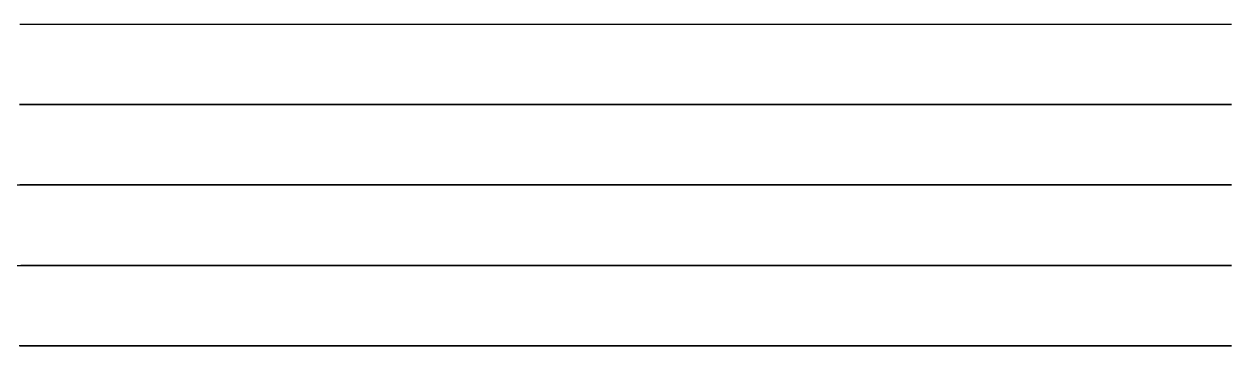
# Model space of a CAD drawing. Extents: x 0 to 9000, y -400 to 0.
# Drawn here: x 5401 to 6892, y -400 to 0 of the extents above; entities that cross this region are included whole.
import ezdxf

# ---------------------------------------------------------------- set-up
doc = ezdxf.new("R2010")
doc.units = 0

msp = doc.modelspace()

# ---------------------------------------------------------------- linework, layer by layer
at = {"layer": 'LAY0', "color": 2}
for points in [[(5395.82, -0.1), (5406.24, -0.1), (5416.65, -0.1), (5430.54, -0.1), (5444.43, -0.1), (5458.32, -0.1), (5468.74, -0.1), (5479.16, -0.1), (5489.58, -0.1), (5500, -0.1), (5510.41, -0.1), (5520.83, -0.1), (5531.24, -0.1), (5541.65, -0.1), (5555.54, -0.1), (5569.43, -0.1), (5583.32, -0.1), (5593.74, -0.1), (5604.16, -0.1), (5614.58, -0.1), (5625, -0.1), (5635.41, -0.1), (5645.83, -0.1), (5656.24, -0.1), (5666.66, -0.1), (5680.54, -0.1), (5694.43, -0.1), (5708.32, -0.1), (5718.74, -0.1), (5729.16, -0.1), (5739.58, -0.1), (5750, -0.1), (5760.41, -0.1), (5770.83, -0.1), (5781.24, -0.1), (5791.66, -0.1), (5805.55, -0.1), (5819.43, -0.1), (5833.32, -0.1), (5843.74, -0.1), (5854.16, -0.1), (5864.58, -0.1), (5875, -0.1), (5885.41, -0.1), (5895.83, -0.1), (5906.24, -0.1), (5916.66, -0.1), (5930.55, -0.1), (5944.44, -0.1), (5958.33, -0.1), (5968.74, -0.1), (5979.16, -0.1), (5989.58, -0.1), (6000, -0.1), (6011.66, -0.1), (6023.33, -0.1), (6034.99, -0.1), (6046.66, -0.1), (6062.21, -0.1), (6077.77, -0.1), (6093.32, -0.1), (6104.99, -0.1), (6116.66, -0.1), (6128.33, -0.1), (6140, -0.1), (6151.66, -0.1), (6163.33, -0.1), (6174.99, -0.1), (6186.66, -0.1), (6202.21, -0.1), (6217.77, -0.1), (6233.33, -0.1), (6244.99, -0.1), (6256.66, -0.1), (6268.33, -0.1), (6280, -0.1), (6291.66, -0.1), (6303.33, -0.1), (6314.99, -0.1), (6326.66, -0.1), (6342.22, -0.1), (6357.77, -0.1), (6373.33, -0.1), (6384.99, -0.1), (6396.66, -0.1), (6408.33, -0.1), (6420, -0.1), (6431.66, -0.1), (6443.33, -0.1), (6455, -0.1), (6466.66, -0.1), (6482.22, -0.1), (6497.77, -0.1), (6513.33, -0.1), (6525, -0.1), (6536.66, -0.1), (6548.33, -0.1), (6560, -0.1), (6569.17, -0.1), (6578.33, -0.1), (6587.5, -0.1), (6596.66, -0.1), (6608.89, -0.1), (6621.11, -0.1), (6633.33, -0.1), (6642.5, -0.1), (6651.66, -0.1), (6660.83, -0.1), (6670, -0.1), (6679.17, -0.1), (6688.33, -0.1), (6697.5, -0.1), (6706.66, -0.1), (6718.89, -0.1), (6731.11, -0.1), (6743.33, -0.1), (6752.5, -0.1), (6761.67, -0.1), (6770.83, -0.1), (6780, -0.1), (6789.17, -0.1), (6798.33, -0.1), (6807.5, -0.1), (6816.66, -0.1), (6828.89, -0.1), (6841.11, -0.1), (6853.33, -0.1), (6862.5, -0.1), (6871.67, -0.1), (6880.83, -0.1), (6890, -0.1), (6899.17, -0.1)], [(5395.83, -0.100003), (5406.25, -0.100003), (5416.67, -0.100003), (5430.56, -0.100003), (5444.44, -0.100003), (5458.33, -0.100003), (5468.75, -0.100003), (5479.17, -0.100003), (5489.58, -0.100003), (5500, -0.100003), (5510.42, -0.100003), (5520.84, -0.100003), (5531.26, -0.100003), (5541.68, -0.100003), (5555.58, -0.100003), (5569.47, -0.100003), (5583.36, -0.100003), (5593.77, -0.100003), (5604.18, -0.100003), (5614.59, -0.100003), (5625, -0.100003), (5635.41, -0.100003), (5645.83, -0.100003), (5656.24, -0.100003), (5666.66, -0.100003), (5680.55, -0.100003), (5694.44, -0.100003), (5708.33, -0.100003), (5718.75, -0.100003), (5729.17, -0.100003), (5739.59, -0.100003), (5750, -0.100003), (5762.27, -0.100003), (5774.03, -0.100003), (5785.33, -0.100003), (5796.24, -0.100003), (5810.26, -0.100003), (5823.79, -0.100003), (5836.93, -0.100003), (5846.59, -0.100003), (5856.12, -0.100003), (5865.58, -0.100003), (5875, -0.100003), (5886.28, -0.100003), (5897.36, -0.100003), (5908.25, -0.100003), (5918.96, -0.100003), (5933, -0.100003), (5946.79, -0.100003), (5960.35, -0.100003), (5970.39, -0.100003), (5980.34, -0.100003), (5990.21, -0.100003), (6000, -0.100003), (6010.96, -0.100003), (6022.01, -0.100003), (6033.15, -0.100003), (6044.4, -0.100003), (6059.59, -0.100003), (6075.03, -0.100003), (6090.75, -0.100003), (6102.75, -0.100003), (6114.95, -0.100003), (6127.36, -0.100003), (6140, -0.100003), (6150.54, -0.100003), (6161.13, -0.100003), (6171.8, -0.100003), (6182.6, -0.100003), (6197.31, -0.100003), (6212.45, -0.100003), (6228.15, -0.100003), (6240.37, -0.100003), (6253.04, -0.100003), (6266.23, -0.100003), (6280, -0.100003), (6291.66, -0.100003), (6303.33, -0.100003), (6315, -0.100003), (6326.67, -0.100003), (6342.23, -0.100003), (6357.78, -0.100003), (6373.34, -0.100003), (6385.01, -0.100003), (6396.68, -0.100003), (6408.34, -0.100003), (6420, -0.100003), (6431.66, -0.100003), (6443.31, -0.100003), (6454.98, -0.100003), (6466.64, -0.100003), (6482.2, -0.100003), (6497.75, -0.100003), (6513.32, -0.100003), (6524.99, -0.100003), (6536.66, -0.100003), (6548.33, -0.100003), (6560, -0.100003), (6569.17, -0.100003), (6578.33, -0.100003), (6587.5, -0.100003), (6596.67, -0.100003), (6608.89, -0.100003), (6621.11, -0.100003), (6633.33, -0.100003), (6642.5, -0.100003), (6651.67, -0.100003), (6660.83, -0.100003), (6670, -0.100003), (6679.17, -0.100003), (6688.33, -0.100003), (6697.5, -0.100003), (6706.67, -0.100003), (6718.89, -0.100003), (6731.11, -0.100003), (6743.33, -0.100003), (6752.5, -0.100003), (6761.67, -0.100003), (6770.83, -0.100003), (6780, -0.100003), (6789.17, -0.100003), (6798.33, -0.100003), (6807.5, -0.100003), (6816.67, -0.100003), (6828.89, -0.100003), (6841.11, -0.100003), (6853.33, -0.100003), (6862.5, -0.100003), (6871.67, -0.100003), (6880.83, -0.100003), (6890, -0.100003), (6899.17, -0.100003)], [(5400.16, -0.1), (5413.08, -0.1), (5426.02, -0.1), (5435.75, -0.1), (5445.49, -0.1), (5455.25, -0.1), (5465.02, -0.1)], [(5465.02, -0.1), (5465.75, -0.1), (5466.48, -0.1), (5467.21, -0.1), (5467.94, -0.1), (5468.91, -0.1), (5469.88, -0.1), (5470.85, -0.1), (5471.58, -0.1), (5472.31, -0.1), (5473.04, -0.1), (5473.77, -0.1), (5474.5, -0.1), (5475.22, -0.1), (5475.95, -0.1), (5476.68, -0.1), (5477.65, -0.1), (5478.62, -0.1), (5479.6, -0.1), (5480.33, -0.1), (5481.05, -0.1), (5481.78, -0.1), (5482.51, -0.1), (5483.24, -0.1), (5483.97, -0.1), (5484.7, -0.1), (5485.43, -0.1), (5486.4, -0.1), (5487.37, -0.1), (5488.34, -0.1), (5489.07, -0.1), (5489.8, -0.1), (5490.53, -0.1), (5491.26, -0.1), (5491.98, -0.1), (5492.71, -0.1), (5493.44, -0.1), (5494.17, -0.1), (5495.14, -0.1), (5496.11, -0.1), (5497.09, -0.1), (5497.81, -0.1), (5498.54, -0.1), (5499.27, -0.1), (5500, -0.1), (5510.38, -0.1), (5520.78, -0.1), (5531.18, -0.1), (5541.59, -0.1), (5555.49, -0.1), (5569.39, -0.1), (5583.29, -0.1), (5593.72, -0.1), (5604.15, -0.1), (5614.58, -0.1), (5625, -0.1), (5636.69, -0.1), (5648.05, -0.1), (5659.12, -0.1), (5669.93, -0.1), (5683.98, -0.1), (5697.67, -0.1), (5711.06, -0.1), (5720.94, -0.1), (5730.71, -0.1), (5740.39, -0.1), (5750, -0.1), (5761.13, -0.1), (5772.09, -0.1), (5782.9, -0.1), (5793.58, -0.1), (5807.6, -0.1), (5821.42, -0.1), (5835.05, -0.1), (5845.16, -0.1), (5855.18, -0.1), (5865.12, -0.1), (5875, -0.1), (5885.91, -0.1), (5896.71, -0.1), (5907.41, -0.1), (5918.02, -0.1), (5932.02, -0.1), (5945.87, -0.1), (5959.58, -0.1), (5969.78, -0.1), (5979.92, -0.1), (5989.99, -0.1), (6000, -0.1), (6011.12, -0.1), (6022.3, -0.1), (6033.57, -0.1), (6044.93, -0.1), (6060.23, -0.1), (6075.72, -0.1), (6091.42, -0.1), (6103.35, -0.1), (6115.42, -0.1), (6127.63, -0.1), (6140, -0.1), (6150.87, -0.1), (6161.83, -0.1), (6172.89, -0.1), (6184.06, -0.1), (6199.17, -0.1), (6214.57, -0.1), (6230.3, -0.1), (6242.35, -0.1), (6254.63, -0.1), (6267.18, -0.1), (6280, -0.1), (6291.68, -0.1), (6303.36, -0.1), (6315.04, -0.1), (6326.72, -0.1), (6342.29, -0.1), (6357.86, -0.1), (6373.42, -0.1), (6385.07, -0.1), (6396.73, -0.1), (6408.37, -0.1), (6420, -0.1), (6431.65, -0.1), (6443.31, -0.1), (6454.97, -0.1), (6466.64, -0.1), (6482.2, -0.1), (6497.77, -0.1), (6513.34, -0.1), (6525.01, -0.1), (6536.68, -0.1), (6548.34, -0.1), (6560, -0.1), (6569.17, -0.1), (6578.34, -0.1), (6587.51, -0.1), (6596.67, -0.1), (6608.9, -0.1), (6621.12, -0.1), (6633.34, -0.1), (6642.51, -0.1), (6651.67, -0.1), (6660.84, -0.1), (6670, -0.1), (6679.17, -0.1), (6688.34, -0.1), (6697.5, -0.1), (6706.67, -0.1), (6718.9, -0.1), (6731.12, -0.1), (6743.34, -0.1), (6752.51, -0.1), (6761.67, -0.1), (6770.84, -0.1), (6780, -0.1), (6789.17, -0.1), (6798.34, -0.1), (6807.5, -0.1), (6816.67, -0.1), (6828.89, -0.1), (6841.12, -0.1), (6853.34, -0.1), (6862.5, -0.1), (6871.67, -0.1), (6880.84, -0.1), (6890, -0.1), (6899.17, -0.1)], [(5395.3, -100.1), (5407.67, -100.1), (5420.63, -100.1), (5430.86, -100.1), (5441.6, -100.1), (5452.95, -100.1), (5465.02, -100.1)], [(6899.17, -100.1), (6890, -100.1), (6880.84, -100.1), (6871.67, -100.1), (6862.5, -100.1), (6853.34, -100.1), (6841.11, -100.1), (6828.89, -100.1), (6816.66, -100.1), (6807.5, -100.1), (6798.33, -100.1), (6789.16, -100.1), (6780, -100.1), (6770.83, -100.1), (6761.67, -100.1), (6752.5, -100.1), (6743.33, -100.1), (6731.11, -100.1), (6718.89, -100.1), (6706.67, -100.1), (6697.5, -100.1), (6688.33, -100.1), (6679.17, -100.1), (6670, -100.1), (6660.83, -100.1), (6651.67, -100.1), (6642.5, -100.1), (6633.33, -100.1), (6621.11, -100.1), (6608.89, -100.1), (6596.67, -100.1), (6587.5, -100.1), (6578.33, -100.1), (6569.17, -100.1), (6560, -100.1), (6548.33, -100.1), (6536.66, -100.1), (6524.99, -100.1), (6513.32, -100.1), (6497.76, -100.1), (6482.2, -100.1), (6466.64, -100.1), (6454.98, -100.1), (6443.31, -100.1), (6431.66, -100.1), (6420, -100.1), (6408.34, -100.1), (6396.68, -100.1), (6385.01, -100.1), (6373.34, -100.1), (6357.78, -100.1), (6342.22, -100.1), (6326.67, -100.1), (6315, -100.1), (6303.33, -100.1), (6291.66, -100.1), (6280, -100.1), (6266.44, -100.1), (6253.4, -100.1), (6240.81, -100.1), (6228.62, -100.1), (6212.9, -100.1), (6197.69, -100.1), (6182.9, -100.1), (6172.01, -100.1), (6161.26, -100.1), (6150.6, -100.1), (6140, -100.1), (6127.75, -100.1), (6115.63, -100.1), (6103.63, -100.1), (6091.75, -100.1), (6076.06, -100.1), (6060.55, -100.1), (6045.2, -100.1), (6033.79, -100.1), (6022.46, -100.1), (6011.2, -100.1), (6000, -100.1), (5989.97, -100.1), (5979.88, -100.1), (5969.74, -100.1), (5959.53, -100.1), (5945.8, -100.1), (5931.95, -100.1), (5917.95, -100.1), (5907.35, -100.1), (5896.67, -100.1), (5885.88, -100.1), (5875, -100.1), (5865.42, -100.1), (5855.78, -100.1), (5846.05, -100.1), (5836.2, -100.1), (5822.84, -100.1), (5809.17, -100.1), (5795.12, -100.1), (5784.3, -100.1), (5773.19, -100.1), (5761.77, -100.1), (5750, -100.1), (5739.59, -100.1), (5729.17, -100.1), (5718.75, -100.1), (5708.34, -100.1), (5694.44, -100.1), (5680.55, -100.1), (5666.66, -100.1), (5656.24, -100.1), (5645.82, -100.1), (5635.41, -100.1), (5625, -100.1), (5614.59, -100.1), (5604.18, -100.1), (5593.77, -100.1), (5583.35, -100.1), (5569.47, -100.1), (5555.58, -100.1), (5541.68, -100.1), (5531.26, -100.1), (5520.84, -100.1), (5510.42, -100.1), (5500, -100.1), (5489.8, -100.1), (5479.49, -100.1), (5469.08, -100.1), (5458.59, -100.1), (5444.54, -100.1), (5430.46, -100.1), (5416.41, -100.1), (5405.92, -100.1), (5395.51, -100.1)], [(5395.82, -100.1), (5406.24, -100.1), (5416.65, -100.1), (5430.54, -100.1), (5444.43, -100.1), (5458.32, -100.1), (5468.74, -100.1), (5479.16, -100.1), (5489.58, -100.1), (5500, -100.1), (5510.41, -100.1), (5520.83, -100.1), (5531.24, -100.1), (5541.65, -100.1), (5555.54, -100.1), (5569.43, -100.1), (5583.32, -100.1), (5593.74, -100.1), (5604.16, -100.1), (5614.58, -100.1), (5625, -100.1), (5635.41, -100.1), (5645.83, -100.1), (5656.24, -100.1), (5666.66, -100.1), (5680.54, -100.1), (5694.43, -100.1), (5708.32, -100.1), (5718.74, -100.1), (5729.16, -100.1), (5739.58, -100.1), (5750, -100.1), (5760.41, -100.1), (5770.83, -100.1), (5781.24, -100.1), (5791.66, -100.1), (5805.55, -100.1), (5819.43, -100.1), (5833.32, -100.1), (5843.74, -100.1), (5854.16, -100.1), (5864.58, -100.1), (5875, -100.1), (5885.41, -100.1), (5895.83, -100.1), (5906.24, -100.1), (5916.66, -100.1), (5930.55, -100.1), (5944.44, -100.1), (5958.33, -100.1), (5968.74, -100.1), (5979.16, -100.1), (5989.58, -100.1), (6000, -100.1), (6011.66, -100.1), (6023.33, -100.1), (6034.99, -100.1), (6046.66, -100.1), (6062.21, -100.1), (6077.77, -100.1), (6093.32, -100.1), (6104.99, -100.1), (6116.66, -100.1), (6128.33, -100.1), (6140, -100.1), (6151.66, -100.1), (6163.33, -100.1), (6174.99, -100.1), (6186.66, -100.1), (6202.21, -100.1), (6217.77, -100.1), (6233.33, -100.1), (6244.99, -100.1), (6256.66, -100.1), (6268.33, -100.1), (6280, -100.1), (6291.66, -100.1), (6303.33, -100.1), (6314.99, -100.1), (6326.66, -100.1), (6342.21, -100.1), (6357.77, -100.1), (6373.33, -100.1), (6384.99, -100.1), (6396.66, -100.1), (6408.33, -100.1), (6420, -100.1), (6431.66, -100.1), (6443.33, -100.1), (6455, -100.1), (6466.66, -100.1), (6482.22, -100.1), (6497.77, -100.1), (6513.33, -100.1), (6525, -100.1), (6536.66, -100.1), (6548.33, -100.1), (6560, -100.1), (6569.17, -100.1), (6578.33, -100.1), (6587.5, -100.1), (6596.66, -100.1), (6608.89, -100.1), (6621.11, -100.1), (6633.33, -100.1), (6642.5, -100.1), (6651.66, -100.1), (6660.83, -100.1), (6670, -100.1), (6679.17, -100.1), (6688.33, -100.1), (6697.5, -100.1), (6706.66, -100.1), (6718.89, -100.1), (6731.11, -100.1), (6743.33, -100.1), (6752.5, -100.1), (6761.66, -100.1), (6770.83, -100.1), (6780, -100.1), (6789.17, -100.1), (6798.33, -100.1), (6807.5, -100.1), (6816.66, -100.1), (6828.89, -100.1), (6841.11, -100.1), (6853.33, -100.1), (6862.5, -100.1), (6871.67, -100.1), (6880.83, -100.1), (6890, -100.1), (6899.17, -100.1)], [(5465.02, -100.1), (5465.75, -100.1), (5466.48, -100.1), (5467.21, -100.1), (5467.94, -100.1), (5468.91, -100.1), (5469.88, -100.1), (5470.85, -100.1), (5471.58, -100.1), (5472.31, -100.1), (5473.04, -100.1), (5473.77, -100.1), (5474.5, -100.1), (5475.22, -100.1), (5475.95, -100.1), (5476.68, -100.1), (5477.65, -100.1), (5478.63, -100.1), (5479.6, -100.1), (5480.33, -100.1), (5481.05, -100.1), (5481.78, -100.1), (5482.51, -100.1), (5483.24, -100.1), (5483.97, -100.1), (5484.7, -100.1), (5485.43, -100.1), (5486.4, -100.1), (5487.37, -100.1), (5488.34, -100.1), (5489.07, -100.1), (5489.8, -100.1), (5490.53, -100.1), (5491.26, -100.1), (5491.98, -100.1), (5492.71, -100.1), (5493.44, -100.1), (5494.17, -100.1), (5495.14, -100.1), (5496.11, -100.1), (5497.08, -100.1), (5497.81, -100.1), (5498.54, -100.1), (5499.27, -100.1), (5500, -100.1), (5510.38, -100.1), (5520.77, -100.1), (5531.18, -100.1), (5541.59, -100.1), (5555.49, -100.1), (5569.39, -100.1), (5583.3, -100.1), (5593.73, -100.1), (5604.16, -100.1), (5614.58, -100.1), (5625, -100.1), (5637.46, -100.1), (5649.34, -100.1), (5660.72, -100.1), (5671.65, -100.1), (5685.66, -100.1), (5699.12, -100.1), (5712.18, -100.1), (5721.76, -100.1), (5731.23, -100.1), (5740.63, -100.1), (5750, -100.1), (5761.07, -100.1), (5772, -100.1), (5782.79, -100.1), (5793.45, -100.1), (5807.47, -100.1), (5821.29, -100.1), (5834.94, -100.1), (5845.07, -100.1), (5855.12, -100.1), (5865.09, -100.1), (5875, -100.1), (5885.48, -100.1), (5895.96, -100.1), (5906.41, -100.1), (5916.86, -100.1), (5930.77, -100.1), (5944.66, -100.1), (5958.52, -100.1), (5968.91, -100.1), (5979.28, -100.1), (5989.65, -100.1), (6000, -100.1), (6010.34, -100.1), (6020.6, -100.1), (6030.88, -100.1), (6041.27, -100.1), (6055.45, -100.1), (6070.2, -100.1), (6085.74, -100.1), (6098.08, -100.1), (6111.14, -100.1), (6125.06, -100.1), (6140, -100.1), (6145.35, -100.1), (6150.74, -100.1), (6156.18, -100.1), (6161.68, -100.1), (6169.15, -100.1), (6176.79, -100.1), (6184.66, -100.1), (6190.72, -100.1), (6196.96, -100.1), (6203.38, -100.1), (6210, -100.1), (6215.84, -100.1), (6221.68, -100.1), (6227.51, -100.1), (6233.35, -100.1), (6241.13, -100.1), (6248.91, -100.1), (6256.68, -100.1), (6262.51, -100.1), (6268.34, -100.1), (6274.17, -100.1), (6280, -100.1), (6285.19, -100.1), (6290.36, -100.1), (6295.55, -100.1), (6300.81, -100.1), (6307.97, -100.1), (6315.4, -100.1), (6323.2, -100.1), (6329.36, -100.1), (6335.84, -100.1), (6342.7, -100.1), (6350, -100.1), (6355.79, -100.1), (6361.61, -100.1), (6367.44, -100.1), (6373.29, -100.1), (6381.09, -100.1), (6388.9, -100.1), (6396.71, -100.1), (6402.55, -100.1), (6408.39, -100.1), (6414.2, -100.1), (6420, -100.1), (6425.84, -100.1), (6431.68, -100.1), (6437.52, -100.1), (6443.35, -100.1), (6451.13, -100.1), (6458.91, -100.1), (6466.68, -100.1), (6472.51, -100.1), (6478.34, -100.1), (6484.17, -100.1), (6490, -100.1), (6495.81, -100.1), (6501.64, -100.1), (6507.46, -100.1), (6513.3, -100.1), (6521.08, -100.1), (6528.87, -100.1), (6536.66, -100.1), (6542.5, -100.1), (6548.34, -100.1), (6554.17, -100.1), (6560, -100.1), (6564.59, -100.1), (6569.18, -100.1), (6573.76, -100.1), (6578.35, -100.1), (6584.46, -100.1), (6590.57, -100.1), (6596.68, -100.1), (6601.26, -100.1), (6605.84, -100.1), (6610.42, -100.1), (6615, -100.1), (6619.57, -100.1), (6624.15, -100.1), (6628.73, -100.1), (6633.31, -100.1), (6639.43, -100.1), (6645.55, -100.1), (6651.67, -100.1), (6656.25, -100.1), (6660.84, -100.1), (6665.42, -100.1), (6670, -100.1), (6674.59, -100.1), (6679.18, -100.1), (6683.76, -100.1), (6688.35, -100.1), (6694.46, -100.1), (6700.57, -100.1), (6706.68, -100.1), (6711.26, -100.1), (6715.84, -100.1), (6720.42, -100.1), (6725, -100.1), (6729.57, -100.1), (6734.15, -100.1), (6738.73, -100.1), (6743.31, -100.1), (6749.43, -100.1), (6755.55, -100.1), (6761.66, -100.1), (6766.25, -100.1), (6770.84, -100.1), (6775.42, -100.1), (6780, -100.1), (6784.59, -100.1), (6789.17, -100.1), (6793.76, -100.1), (6798.35, -100.1), (6804.46, -100.1), (6810.57, -100.1), (6816.68, -100.1), (6821.26, -100.1), (6825.84, -100.1), (6830.42, -100.1), (6835, -100.1), (6839.58, -100.1), (6844.16, -100.1), (6848.74, -100.1), (6853.32, -100.1), (6859.43, -100.1), (6865.54, -100.1), (6871.66, -100.1), (6876.24, -100.1), (6880.83, -100.1), (6885.42, -100.1), (6890, -100.1), (6894.58, -100.1)], [(5389.36, -200.1), (5402.41, -200.1), (5415.25, -200.1), (5427.91, -200.1), (5437.31, -200.1), (5446.62, -200.1), (5455.85, -200.1), (5465.02, -200.1)], [(5395.83, -200.1), (5406.24, -200.1), (5416.65, -200.1), (5430.54, -200.1), (5444.43, -200.1), (5458.32, -200.1), (5468.74, -200.1), (5479.16, -200.1), (5489.58, -200.1), (5500, -200.1), (5510.41, -200.1), (5520.83, -200.1), (5531.24, -200.1), (5541.65, -200.1), (5555.54, -200.1), (5569.43, -200.1), (5583.32, -200.1), (5593.74, -200.1), (5604.16, -200.1), (5614.58, -200.1), (5625, -200.1), (5635.41, -200.1), (5645.83, -200.1), (5656.24, -200.1), (5666.66, -200.1), (5680.54, -200.1), (5694.43, -200.1), (5708.32, -200.1), (5718.74, -200.1), (5729.16, -200.1), (5739.58, -200.1), (5750, -200.1), (5760.41, -200.1), (5770.83, -200.1), (5781.24, -200.1), (5791.66, -200.1), (5805.55, -200.1), (5819.43, -200.1), (5833.32, -200.1), (5843.74, -200.1), (5854.16, -200.1), (5864.58, -200.1), (5875, -200.1), (5885.42, -200.1), (5895.83, -200.1), (5906.24, -200.1), (5916.66, -200.1), (5930.55, -200.1), (5944.44, -200.1), (5958.32, -200.1), (5968.74, -200.1), (5979.16, -200.1), (5989.58, -200.1), (6000, -200.1), (6011.66, -200.1), (6023.33, -200.1), (6034.99, -200.1), (6046.66, -200.1), (6062.21, -200.1), (6077.77, -200.1), (6093.32, -200.1), (6104.99, -200.1), (6116.66, -200.1), (6128.33, -200.1), (6140, -200.1), (6151.67, -200.1), (6163.33, -200.1), (6175, -200.1), (6186.66, -200.1), (6202.21, -200.1), (6217.77, -200.1), (6233.32, -200.1), (6244.99, -200.1), (6256.66, -200.1), (6268.33, -200.1), (6280, -200.1), (6291.67, -200.1), (6303.33, -200.1), (6315, -200.1), (6326.66, -200.1), (6342.22, -200.1), (6357.77, -200.1), (6373.33, -200.1), (6384.99, -200.1), (6396.66, -200.1), (6408.33, -200.1), (6420, -200.1), (6431.67, -200.1), (6443.33, -200.1), (6455, -200.1), (6466.66, -200.1), (6482.22, -200.1), (6497.77, -200.1), (6513.33, -200.1), (6524.99, -200.1), (6536.66, -200.1), (6548.33, -200.1), (6560, -200.1), (6569.17, -200.1), (6578.33, -200.1), (6587.5, -200.1), (6596.66, -200.1), (6608.89, -200.1), (6621.11, -200.1), (6633.33, -200.1), (6642.5, -200.1), (6651.66, -200.1), (6660.83, -200.1), (6670, -200.1), (6679.17, -200.1), (6688.33, -200.1), (6697.5, -200.1), (6706.66, -200.1), (6718.89, -200.1), (6731.11, -200.1), (6743.33, -200.1), (6752.5, -200.1), (6761.66, -200.1), (6770.83, -200.1), (6780, -200.1), (6789.17, -200.1), (6798.33, -200.1), (6807.5, -200.1), (6816.67, -200.1), (6828.89, -200.1), (6841.11, -200.1), (6853.33, -200.1), (6862.5, -200.1), (6871.66, -200.1), (6880.83, -200.1), (6890, -200.1), (6899.16, -200.1)], [(6899.17, -200.1), (6890, -200.1), (6880.84, -200.1), (6871.67, -200.1), (6862.51, -200.1), (6853.34, -200.1), (6841.11, -200.1), (6828.89, -200.1), (6816.66, -200.1), (6807.49, -200.1), (6798.33, -200.1), (6789.16, -200.1), (6780, -200.1), (6770.83, -200.1), (6761.67, -200.1), (6752.5, -200.1), (6743.33, -200.1), (6731.11, -200.1), (6718.89, -200.1), (6706.67, -200.1), (6697.5, -200.1), (6688.33, -200.1), (6679.17, -200.1), (6670, -200.1), (6660.83, -200.1), (6651.67, -200.1), (6642.5, -200.1), (6633.33, -200.1), (6621.11, -200.1), (6608.89, -200.1), (6596.67, -200.1), (6587.5, -200.1), (6578.33, -200.1), (6569.17, -200.1), (6560, -200.1), (6548.33, -200.1), (6536.66, -200.1), (6524.99, -200.1), (6513.32, -200.1), (6497.76, -200.1), (6482.2, -200.1), (6466.64, -200.1), (6454.98, -200.1), (6443.31, -200.1), (6431.66, -200.1), (6420, -200.1), (6408.34, -200.1), (6396.67, -200.1), (6385.01, -200.1), (6373.34, -200.1), (6357.78, -200.1), (6342.22, -200.1), (6326.67, -200.1), (6315, -200.1), (6303.33, -200.1), (6291.66, -200.1), (6280, -200.1), (6266.46, -200.1), (6253.43, -200.1), (6240.85, -200.1), (6228.67, -200.1), (6212.95, -200.1), (6197.74, -200.1), (6182.93, -200.1), (6172.03, -200.1), (6161.27, -200.1), (6150.61, -200.1), (6140, -200.1), (6127.99, -200.1), (6116.06, -200.1), (6104.19, -200.1), (6092.38, -200.1), (6076.74, -200.1), (6061.2, -200.1), (6045.76, -200.1), (6034.25, -200.1), (6022.78, -200.1), (6011.37, -200.1), (6000, -200.1), (5989.79, -200.1), (5979.55, -200.1), (5969.28, -200.1), (5958.96, -200.1), (5945.16, -200.1), (5931.28, -200.1), (5917.32, -200.1), (5906.81, -200.1), (5896.25, -200.1), (5885.65, -200.1), (5875, -200.1), (5865.34, -200.1), (5855.62, -200.1), (5845.8, -200.1), (5835.87, -200.1), (5822.43, -200.1), (5808.71, -200.1), (5794.66, -200.1), (5783.88, -200.1), (5772.86, -200.1), (5761.57, -200.1), (5750, -200.1), (5739.58, -200.1), (5729.17, -200.1), (5718.75, -200.1), (5708.33, -200.1), (5694.44, -200.1), (5680.55, -200.1), (5666.66, -200.1), (5656.24, -200.1), (5645.83, -200.1), (5635.41, -200.1), (5625, -200.1), (5614.59, -200.1), (5604.18, -200.1), (5593.77, -200.1), (5583.35, -200.1), (5569.47, -200.1), (5555.57, -200.1), (5541.68, -200.1), (5531.26, -200.1), (5520.84, -200.1), (5510.42, -200.1), (5500, -200.1), (5489.55, -200.1), (5479.12, -200.1), (5468.71, -200.1), (5458.3, -200.1), (5444.43, -200.1), (5430.57, -200.1), (5416.7, -200.1), (5406.29, -200.1), (5395.88, -200.1)], [(5465.02, -200.1), (5465.75, -200.1), (5466.48, -200.1), (5467.21, -200.1), (5467.94, -200.1), (5468.91, -200.1), (5469.88, -200.1), (5470.85, -200.1), (5471.58, -200.1), (5472.31, -200.1), (5473.04, -200.1), (5473.77, -200.1), (5474.5, -200.1), (5475.22, -200.1), (5475.95, -200.1), (5476.68, -200.1), (5477.65, -200.1), (5478.63, -200.1), (5479.6, -200.1), (5480.33, -200.1), (5481.06, -200.1), (5481.78, -200.1), (5482.51, -200.1), (5483.24, -200.1), (5483.97, -200.1), (5484.7, -200.1), (5485.43, -200.1), (5486.4, -200.1), (5487.37, -200.1), (5488.34, -200.1), (5489.07, -200.1), (5489.8, -200.1), (5490.53, -200.1), (5491.26, -200.1), (5491.99, -200.1), (5492.71, -200.1), (5493.44, -200.1), (5494.17, -200.1), (5495.14, -200.1), (5496.11, -200.1), (5497.08, -200.1), (5497.81, -200.1), (5498.54, -200.1), (5499.27, -200.1), (5500, -200.1), (5510.4, -200.1), (5520.8, -200.1), (5531.2, -200.1), (5541.61, -200.1), (5555.49, -200.1), (5569.38, -200.1), (5583.27, -200.1), (5593.7, -200.1), (5604.13, -200.1), (5614.56, -200.1), (5625, -200.1), (5636.36, -200.1), (5647.49, -200.1), (5658.42, -200.1), (5669.15, -200.1), (5683.19, -200.1), (5696.96, -200.1), (5710.49, -200.1), (5720.5, -200.1), (5730.42, -200.1), (5740.24, -200.1), (5750, -200.1), (5761.08, -200.1), (5772, -200.1), (5782.79, -200.1), (5793.45, -200.1), (5807.47, -200.1), (5821.29, -200.1), (5834.94, -200.1), (5845.07, -200.1), (5855.12, -200.1), (5865.09, -200.1), (5875, -200.1), (5886.02, -200.1), (5896.91, -200.1), (5907.67, -200.1), (5918.3, -200.1), (5932.32, -200.1), (5946.15, -200.1), (5959.82, -200.1), (5969.97, -200.1), (5980.05, -200.1), (5990.05, -200.1), (6000, -200.1), (6011.51, -200.1), (6023.04, -200.1), (6034.59, -200.1), (6046.16, -200.1), (6061.64, -200.1), (6077.17, -200.1), (6092.77, -200.1), (6104.51, -200.1), (6116.29, -200.1), (6128.12, -200.1), (6140, -200.1), (6151.49, -200.1), (6162.99, -200.1), (6174.49, -200.1), (6186.01, -200.1), (6201.43, -200.1), (6216.91, -200.1), (6232.49, -200.1), (6244.24, -200.1), (6256.08, -200.1), (6267.99, -200.1), (6280, -200.1), (6291.21, -200.1), (6302.34, -200.1), (6313.45, -200.1), (6324.58, -200.1), (6339.54, -200.1), (6354.71, -200.1), (6370.23, -200.1), (6382.16, -200.1), (6394.39, -200.1), (6406.99, -200.1), (6420, -200.1), (6427.33, -200.1), (6436.62, -200.1), (6447.84, -200.1), (6460.78, -200.1), (6479.98, -200.1), (6500.01, -200.1), (6519.21, -200.1), (6532.16, -200.1), (6543.38, -200.1), (6552.67, -200.1), (6560, -200.1), (6564.75, -200.1), (6569.41, -200.1), (6574, -200.1), (6578.53, -200.1), (6584.52, -200.1), (6590.49, -200.1), (6596.48, -200.1), (6601.01, -200.1), (6605.59, -200.1), (6610.25, -200.1), (6615, -200.1), (6620.84, -200.1), (6625.91, -200.1), (6630.46, -200.1), (6634.65, -200.1), (6639.93, -200.1), (6645.08, -200.1), (6650.35, -200.1), (6654.54, -200.1), (6659.09, -200.1), (6664.16, -200.1), (6670, -200.1), (6674.76, -200.1), (6679.42, -200.1), (6684, -200.1), (6688.53, -200.1), (6694.52, -200.1), (6700.49, -200.1), (6706.48, -200.1), (6711.01, -200.1), (6715.59, -200.1), (6720.25, -200.1), (6725, -200.1), (6728.89, -200.1), (6733.13, -200.1), (6737.68, -200.1), (6742.47, -200.1), (6749.12, -200.1), (6755.87, -200.1), (6762.52, -200.1), (6767.32, -200.1), (6771.87, -200.1), (6776.11, -200.1), (6780, -200.1), (6784.76, -200.1), (6789.42, -200.1), (6794.01, -200.1), (6798.54, -200.1), (6804.53, -200.1), (6810.49, -200.1), (6816.47, -200.1), (6821, -200.1), (6825.58, -200.1), (6830.24, -200.1), (6835, -200.1), (6839.22, -200.1), (6843.63, -200.1), (6848.2, -200.1), (6852.89, -200.1), (6859.28, -200.1), (6865.71, -200.1), (6872.1, -200.1), (6876.79, -200.1), (6881.36, -200.1), (6885.78, -200.1), (6890, -200.1), (6894.77, -200.1)], [(5391.51, -300.1), (5402.7, -300.1), (5414.99, -300.1), (5425.25, -300.1), (5436.72, -300.1), (5449.8, -300.1), (5465.02, -300.1)], [(5395.83, -300.1), (5406.24, -300.1), (5416.66, -300.1), (5430.54, -300.1), (5444.43, -300.1), (5458.31, -300.1), (5468.73, -300.1), (5479.15, -300.1), (5489.58, -300.1), (5500, -300.1), (5510.42, -300.1), (5520.83, -300.1), (5531.24, -300.1), (5541.66, -300.1), (5555.54, -300.1), (5569.43, -300.1), (5583.32, -300.1), (5593.73, -300.1), (5604.15, -300.1), (5614.57, -300.1), (5625, -300.1), (5635.42, -300.1), (5645.83, -300.1), (5656.25, -300.1), (5666.66, -300.1), (5680.55, -300.1), (5694.43, -300.1), (5708.32, -300.1), (5718.73, -300.1), (5729.15, -300.1), (5739.57, -300.1), (5750, -300.1), (5760.42, -300.1), (5770.83, -300.1), (5781.25, -300.1), (5791.66, -300.1), (5805.55, -300.1), (5819.43, -300.1), (5833.32, -300.1), (5843.73, -300.1), (5854.15, -300.1), (5864.57, -300.1), (5875, -300.1), (5885.42, -300.1), (5895.84, -300.1), (5906.25, -300.1), (5916.67, -300.1), (5930.55, -300.1), (5944.43, -300.1), (5958.32, -300.1), (5968.74, -300.1), (5979.15, -300.1), (5989.58, -300.1), (6000, -300.1), (6011.67, -300.1), (6023.34, -300.1), (6035, -300.1), (6046.66, -300.1), (6062.21, -300.1), (6077.77, -300.1), (6093.32, -300.1), (6104.98, -300.1), (6116.65, -300.1), (6128.32, -300.1), (6140, -300.1), (6151.67, -300.1), (6163.34, -300.1), (6175, -300.1), (6186.67, -300.1), (6202.22, -300.1), (6217.77, -300.1), (6233.32, -300.1), (6244.99, -300.1), (6256.65, -300.1), (6268.33, -300.1), (6280, -300.1), (6291.67, -300.1), (6303.34, -300.1), (6315, -300.1), (6326.67, -300.1), (6342.22, -300.1), (6357.77, -300.1), (6373.32, -300.1), (6384.99, -300.1), (6396.66, -300.1), (6408.33, -300.1), (6420, -300.1), (6431.67, -300.1), (6443.34, -300.1), (6455, -300.1), (6466.67, -300.1), (6482.22, -300.1), (6497.77, -300.1), (6513.32, -300.1), (6524.99, -300.1), (6536.66, -300.1), (6548.33, -300.1), (6560, -300.1), (6569.17, -300.1), (6578.33, -300.1), (6587.5, -300.1), (6596.67, -300.1), (6608.89, -300.1), (6621.11, -300.1), (6633.33, -300.1), (6642.49, -300.1), (6651.66, -300.1), (6660.83, -300.1), (6670, -300.1), (6679.17, -300.1), (6688.33, -300.1), (6697.5, -300.1), (6706.67, -300.1), (6718.89, -300.1), (6731.11, -300.1), (6743.33, -300.1), (6752.5, -300.1), (6761.66, -300.1), (6770.83, -300.1), (6780, -300.1), (6789.17, -300.1), (6798.33, -300.1), (6807.5, -300.1), (6816.67, -300.1), (6828.89, -300.1), (6841.11, -300.1), (6853.33, -300.1), (6862.5, -300.1), (6871.66, -300.1), (6880.83, -300.1), (6890, -300.1), (6899.17, -300.1)], [(6899.17, -300.1), (6890, -300.1), (6880.94, -300.1), (6871.82, -300.1), (6862.66, -300.1), (6853.46, -300.1), (6841.16, -300.1), (6828.84, -300.1), (6816.54, -300.1), (6807.34, -300.1), (6798.18, -300.1), (6789.06, -300.1), (6780, -300.1), (6770.84, -300.1), (6761.67, -300.1), (6752.51, -300.1), (6743.34, -300.1), (6731.11, -300.1), (6718.89, -300.1), (6706.66, -300.1), (6697.49, -300.1), (6688.33, -300.1), (6679.16, -300.1), (6670, -300.1), (6660.83, -300.1), (6651.67, -300.1), (6642.5, -300.1), (6633.33, -300.1), (6621.11, -300.1), (6608.89, -300.1), (6596.66, -300.1), (6587.5, -300.1), (6578.33, -300.1), (6569.17, -300.1), (6560, -300.1), (6548.33, -300.1), (6536.66, -300.1), (6524.99, -300.1), (6513.32, -300.1), (6497.76, -300.1), (6482.2, -300.1), (6466.64, -300.1), (6454.98, -300.1), (6443.32, -300.1), (6431.66, -300.1), (6420, -300.1), (6408.33, -300.1), (6396.67, -300.1), (6385, -300.1), (6373.34, -300.1), (6357.78, -300.1), (6342.23, -300.1), (6326.67, -300.1), (6315, -300.1), (6303.34, -300.1), (6291.67, -300.1), (6280, -300.1), (6268.35, -300.1), (6256.69, -300.1), (6245.03, -300.1), (6233.36, -300.1), (6217.81, -300.1), (6202.25, -300.1), (6186.69, -300.1), (6175.02, -300.1), (6163.34, -300.1), (6151.67, -300.1), (6140, -300.1), (6127.16, -300.1), (6114.61, -300.1), (6102.32, -300.1), (6090.27, -300.1), (6074.53, -300.1), (6059.14, -300.1), (6044.03, -300.1), (6032.86, -300.1), (6021.81, -300.1), (6010.87, -300.1), (6000, -300.1), (5990.3, -300.1), (5980.52, -300.1), (5970.66, -300.1), (5960.69, -300.1), (5947.21, -300.1), (5933.46, -300.1), (5919.42, -300.1), (5908.66, -300.1), (5897.68, -300.1), (5886.47, -300.1), (5875, -300.1), (5864.58, -300.1), (5854.15, -300.1), (5843.73, -300.1), (5833.31, -300.1), (5819.42, -300.1), (5805.53, -300.1), (5791.64, -300.1), (5781.23, -300.1), (5770.82, -300.1), (5760.41, -300.1), (5750, -300.1), (5739.58, -300.1), (5729.16, -300.1), (5718.74, -300.1), (5708.32, -300.1), (5694.44, -300.1), (5680.55, -300.1), (5666.67, -300.1), (5656.26, -300.1), (5645.84, -300.1), (5635.42, -300.1), (5625, -300.1), (5614.6, -300.1), (5604.19, -300.1), (5593.78, -300.1), (5583.36, -300.1), (5569.47, -300.1), (5555.57, -300.1), (5541.68, -300.1), (5531.25, -300.1), (5520.83, -300.1), (5510.42, -300.1), (5500, -300.1), (5488.54, -300.1), (5477.67, -300.1), (5467.25, -300.1), (5457.16, -300.1), (5444.01, -300.1), (5430.99, -300.1), (5417.84, -300.1), (5407.75, -300.1), (5397.33, -300.1)], [(5465.02, -300.1), (5465.75, -300.1), (5466.48, -300.1), (5467.21, -300.1), (5467.94, -300.1), (5468.91, -300.1), (5469.88, -300.1), (5470.86, -300.1), (5471.58, -300.1), (5472.31, -300.1), (5473.04, -300.1), (5473.77, -300.1), (5474.5, -300.1), (5475.23, -300.1), (5475.96, -300.1), (5476.68, -300.1), (5477.66, -300.1), (5478.63, -300.1), (5479.6, -300.1), (5480.33, -300.1), (5481.05, -300.1), (5481.78, -300.1), (5482.51, -300.1), (5483.24, -300.1), (5483.97, -300.1), (5484.7, -300.1), (5485.43, -300.1), (5486.4, -300.1), (5487.37, -300.1), (5488.34, -300.1), (5489.07, -300.1), (5489.8, -300.1), (5490.53, -300.1), (5491.26, -300.1), (5491.98, -300.1), (5492.71, -300.1), (5493.44, -300.1), (5494.17, -300.1), (5495.14, -300.1), (5496.11, -300.1), (5497.09, -300.1), (5497.82, -300.1), (5498.55, -300.1), (5499.27, -300.1), (5500, -300.1), (5510.3, -300.1), (5520.66, -300.1), (5531.06, -300.1), (5541.49, -300.1), (5555.44, -300.1), (5569.41, -300.1), (5583.38, -300.1), (5593.83, -300.1), (5604.26, -300.1), (5614.65, -300.1), (5625, -300.1), (5637.46, -300.1), (5649.34, -300.1), (5660.71, -300.1), (5671.65, -300.1), (5685.66, -300.1), (5699.13, -300.1), (5712.18, -300.1), (5721.77, -300.1), (5731.24, -300.1), (5740.63, -300.1), (5750, -300.1), (5760.99, -300.1), (5771.85, -300.1), (5782.6, -300.1), (5793.23, -300.1), (5807.24, -300.1), (5821.08, -300.1), (5834.76, -300.1), (5844.92, -300.1), (5855.01, -300.1), (5865.04, -300.1), (5875, -300.1), (5885.25, -300.1), (5895.53, -300.1), (5905.85, -300.1), (5916.2, -300.1), (5930.04, -300.1), (5943.94, -300.1), (5957.89, -300.1), (5968.38, -300.1), (5978.9, -300.1), (5989.44, -300.1), (6000, -300.1), (6010.11, -300.1), (6020.13, -300.1), (6030.16, -300.1), (6040.31, -300.1), (6054.22, -300.1), (6068.79, -300.1), (6084.31, -300.1), (6096.74, -300.1), (6110.05, -300.1), (6124.39, -300.1), (6140, -300.1), (6145.29, -300.1), (6150.61, -300.1), (6156, -300.1), (6161.47, -300.1), (6168.9, -300.1), (6176.54, -300.1), (6184.42, -300.1), (6190.52, -300.1), (6196.8, -300.1), (6203.29, -300.1), (6210, -300.1), (6215.65, -300.1), (6221.4, -300.1), (6227.23, -300.1), (6233.12, -300.1), (6241.04, -300.1), (6248.98, -300.1), (6256.9, -300.1), (6262.79, -300.1), (6268.62, -300.1), (6274.36, -300.1), (6280, -300.1), (6285.76, -300.1), (6291.56, -300.1), (6297.4, -300.1), (6303.26, -300.1), (6311.1, -300.1), (6318.96, -300.1), (6326.79, -300.1), (6332.65, -300.1), (6338.47, -300.1), (6344.26, -300.1), (6350, -300.1), (6354.6, -300.1), (6359.81, -300.1), (6365.57, -300.1), (6371.78, -300.1), (6380.53, -300.1), (6389.48, -300.1), (6398.23, -300.1), (6404.44, -300.1), (6410.19, -300.1), (6415.4, -300.1), (6420, -300.1), (6422.89, -300.1), (6425.8, -300.1), (6428.72, -300.1), (6431.64, -300.1), (6435.55, -300.1), (6439.46, -300.1), (6443.37, -300.1), (6446.29, -300.1), (6449.21, -300.1), (6452.11, -300.1), (6455, -300.1), (6457.81, -300.1), (6460.67, -300.1), (6463.59, -300.1), (6466.54, -300.1), (6470.51, -300.1), (6474.49, -300.1), (6478.46, -300.1), (6481.41, -300.1), (6484.33, -300.1), (6487.19, -300.1), (6490, -300.1), (6493.37, -300.1), (6496.47, -300.1), (6499.38, -300.1), (6502.16, -300.1), (6505.74, -300.1), (6509.26, -300.1), (6512.84, -300.1), (6515.62, -300.1), (6518.53, -300.1), (6521.63, -300.1), (6525, -300.1), (6528.57, -300.1), (6531.75, -300.1), (6534.66, -300.1), (6537.37, -300.1), (6540.81, -300.1), (6544.19, -300.1), (6547.63, -300.1), (6550.34, -300.1), (6553.25, -300.1), (6556.43, -300.1), (6560, -300.1), (6560.88, -300.1), (6561.76, -300.1), (6562.64, -300.1), (6563.52, -300.1), (6564.69, -300.1), (6565.87, -300.1), (6567.05, -300.1), (6567.93, -300.1), (6568.81, -300.1), (6569.69, -300.1), (6570.57, -300.1), (6573.64, -300.1), (6577.23, -300.1), (6581.29, -300.1), (6585.76, -300.1), (6592.14, -300.1), (6598.71, -300.1), (6605.09, -300.1), (6609.56, -300.1), (6613.62, -300.1), (6617.21, -300.1), (6620.28, -300.1), (6624.11, -300.1), (6628.11, -300.1), (6632.24, -300.1), (6636.48, -300.1), (6642.25, -300.1), (6648.05, -300.1), (6653.81, -300.1), (6658.05, -300.1), (6662.18, -300.1), (6666.18, -300.1), (6670, -300.1), (6672.52, -300.1), (6674.91, -300.1), (6677.2, -300.1), (6679.42, -300.1), (6682.32, -300.1), (6685.18, -300.1), (6688.08, -300.1), (6690.3, -300.1), (6692.59, -300.1), (6694.98, -300.1), (6697.5, -300.1), (6699.79, -300.1), (6702.08, -300.1), (6704.37, -300.1), (6706.67, -300.1), (6709.72, -300.1), (6712.78, -300.1), (6715.83, -300.1), (6718.13, -300.1), (6720.42, -300.1), (6722.71, -300.1), (6725, -300.1), (6727.24, -300.1), (6729.5, -300.1), (6731.79, -300.1), (6734.1, -300.1), (6737.2, -300.1), (6740.3, -300.1), (6743.4, -300.1), (6745.71, -300.1), (6748, -300.1), (6750.26, -300.1), (6752.5, -300.1), (6754.78, -300.1), (6757.07, -300.1), (6759.36, -300.1), (6761.66, -300.1), (6764.72, -300.1), (6767.79, -300.1), (6770.85, -300.1), (6773.15, -300.1), (6775.44, -300.1), (6777.72, -300.1), (6780, -300.1), (6782.35, -300.1), (6784.66, -300.1), (6786.96, -300.1), (6789.23, -300.1), (6792.24, -300.1), (6795.25, -300.1), (6798.27, -300.1), (6800.54, -300.1), (6802.83, -300.1), (6805.15, -300.1), (6807.5, -300.1), (6809.79, -300.1), (6812.08, -300.1), (6814.37, -300.1), (6816.67, -300.1), (6819.72, -300.1), (6822.78, -300.1), (6825.83, -300.1), (6828.13, -300.1), (6830.42, -300.1), (6832.71, -300.1), (6835, -300.1), (6837.28, -300.1), (6839.57, -300.1), (6841.86, -300.1), (6844.15, -300.1), (6847.22, -300.1), (6850.29, -300.1), (6853.35, -300.1), (6855.65, -300.1), (6857.94, -300.1), (6860.22, -300.1), (6862.5, -300.1), (6864.8, -300.1), (6867.1, -300.1), (6869.39, -300.1), (6871.68, -300.1), (6874.73, -300.1), (6877.78, -300.1), (6880.83, -300.1), (6883.12, -300.1), (6885.41, -300.1), (6887.7, -300.1), (6890, -300.1), (6892.32, -300.1)], [(6899.15, -400.1), (6890, -400.1), (6880.83, -400.1), (6871.66, -400.1), (6862.49, -400.1), (6853.32, -400.1), (6841.11, -400.1), (6828.89, -400.1), (6816.68, -400.1), (6807.51, -400.1), (6798.34, -400.1), (6789.17, -400.1), (6780, -400.1), (6770.83, -400.1), (6761.66, -400.1), (6752.49, -400.1), (6743.33, -400.1), (6731.11, -400.1), (6718.89, -400.1), (6706.67, -400.1), (6697.5, -400.1), (6688.34, -400.1), (6679.17, -400.1), (6670, -400.1), (6660.83, -400.1), (6651.66, -400.1), (6642.5, -400.1), (6633.33, -400.1), (6621.11, -400.1), (6608.89, -400.1), (6596.67, -400.1), (6587.5, -400.1), (6578.33, -400.1), (6569.17, -400.1), (6560, -400.1), (6548.33, -400.1), (6536.66, -400.1), (6524.99, -400.1), (6513.32, -400.1), (6497.76, -400.1), (6482.2, -400.1), (6466.64, -400.1), (6454.98, -400.1), (6443.32, -400.1), (6431.66, -400.1), (6420, -400.1), (6408.34, -400.1), (6396.68, -400.1), (6385.01, -400.1), (6373.34, -400.1), (6357.78, -400.1), (6342.22, -400.1), (6326.66, -400.1), (6314.99, -400.1), (6303.33, -400.1), (6291.66, -400.1), (6280, -400.1), (6268.34, -400.1), (6256.68, -400.1), (6245.02, -400.1), (6233.36, -400.1), (6217.8, -400.1), (6202.25, -400.1), (6186.69, -400.1), (6175.02, -400.1), (6163.35, -400.1), (6151.67, -400.1), (6140, -400.1), (6127.74, -400.1), (6115.61, -400.1), (6103.61, -400.1), (6091.72, -400.1), (6076.03, -400.1), (6060.53, -400.1), (6045.19, -400.1), (6033.78, -400.1), (6022.45, -400.1), (6011.19, -400.1), (6000, -400.1), (5989.97, -400.1), (5979.88, -400.1), (5969.73, -400.1), (5959.52, -400.1), (5945.79, -400.1), (5931.93, -400.1), (5917.93, -400.1), (5907.33, -400.1), (5896.65, -400.1), (5885.87, -400.1), (5875, -400.1), (5864.58, -400.1), (5854.16, -400.1), (5843.74, -400.1), (5833.32, -400.1), (5819.42, -400.1), (5805.53, -400.1), (5791.64, -400.1), (5781.22, -400.1), (5770.81, -400.1), (5760.4, -400.1), (5750, -400.1), (5739.61, -400.1), (5729.2, -400.1), (5718.79, -400.1), (5708.36, -400.1), (5694.45, -400.1), (5680.54, -400.1), (5666.63, -400.1), (5656.21, -400.1), (5645.79, -400.1), (5635.39, -400.1), (5625, -400.1), (5614.58, -400.1), (5604.16, -400.1), (5593.75, -400.1), (5583.34, -400.1), (5569.46, -400.1), (5555.58, -400.1), (5541.69, -400.1), (5531.28, -400.1), (5520.86, -400.1), (5510.43, -400.1), (5500, -400.1), (5490.2, -400.1), (5480.08, -400.1), (5469.68, -400.1), (5459.07, -400.1), (5444.72, -400.1), (5430.28, -400.1), (5415.93, -400.1), (5405.32, -400.1), (5394.92, -400.1)], [(5395.82, -400.1), (5406.23, -400.1), (5416.65, -400.1), (5430.54, -400.1), (5444.43, -400.1), (5458.32, -400.1), (5468.74, -400.1), (5479.16, -400.1), (5489.58, -400.1), (5500, -400.1), (5510.41, -400.1), (5520.82, -400.1), (5531.23, -400.1), (5541.65, -400.1), (5555.54, -400.1), (5569.43, -400.1), (5583.33, -400.1), (5593.75, -400.1), (5604.17, -400.1), (5614.58, -400.1), (5625, -400.1), (5635.41, -400.1), (5645.82, -400.1), (5656.23, -400.1), (5666.65, -400.1), (5680.54, -400.1), (5694.43, -400.1), (5708.33, -400.1), (5718.75, -400.1), (5729.17, -400.1), (5739.59, -400.1), (5750, -400.1), (5760.41, -400.1), (5770.82, -400.1), (5781.23, -400.1), (5791.65, -400.1), (5805.54, -400.1), (5819.44, -400.1), (5833.33, -400.1), (5843.75, -400.1), (5854.17, -400.1), (5864.59, -400.1), (5875, -400.1), (5885.41, -400.1), (5895.82, -400.1), (5906.23, -400.1), (5916.65, -400.1), (5930.54, -400.1), (5944.44, -400.1), (5958.33, -400.1), (5968.76, -400.1), (5979.17, -400.1), (5989.59, -400.1), (6000, -400.1), (6011.65, -400.1), (6023.31, -400.1), (6034.98, -400.1), (6046.65, -400.1), (6062.21, -400.1), (6077.77, -400.1), (6093.33, -400.1), (6105.01, -400.1), (6116.67, -400.1), (6128.34, -400.1), (6140, -400.1), (6151.66, -400.1), (6163.32, -400.1), (6174.98, -400.1), (6186.65, -400.1), (6202.21, -400.1), (6217.77, -400.1), (6233.33, -400.1), (6245, -400.1), (6256.67, -400.1), (6268.34, -400.1), (6280, -400.1), (6291.66, -400.1), (6303.32, -400.1), (6314.98, -400.1), (6326.65, -400.1), (6342.21, -400.1), (6357.77, -400.1), (6373.33, -400.1), (6385, -400.1), (6396.67, -400.1), (6408.34, -400.1), (6420, -400.1), (6431.66, -400.1), (6443.32, -400.1), (6454.99, -400.1), (6466.65, -400.1), (6482.21, -400.1), (6497.77, -400.1), (6513.33, -400.1), (6525, -400.1), (6536.67, -400.1), (6548.34, -400.1), (6560, -400.1), (6569.16, -400.1), (6578.33, -400.1), (6587.49, -400.1), (6596.66, -400.1), (6608.88, -400.1), (6621.11, -400.1), (6633.33, -400.1), (6642.5, -400.1), (6651.67, -400.1), (6660.84, -400.1), (6670, -400.1), (6679.16, -400.1), (6688.33, -400.1), (6697.49, -400.1), (6706.66, -400.1), (6718.88, -400.1), (6731.11, -400.1), (6743.33, -400.1), (6752.5, -400.1), (6761.67, -400.1), (6770.83, -400.1), (6780, -400.1), (6789.16, -400.1), (6798.33, -400.1), (6807.5, -400.1), (6816.66, -400.1), (6828.89, -400.1), (6841.11, -400.1), (6853.33, -400.1), (6862.5, -400.1), (6871.67, -400.1), (6880.83, -400.1), (6890, -400.1), (6899.17, -400.1)], [(5400.32, -400.1), (5413.16, -400.1), (5426.03, -400.1), (5435.71, -400.1), (5445.43, -400.1), (5455.2, -400.1), (5465.02, -400.1)], [(5465.02, -400.1), (5465.66, -400.1), (5466.28, -400.1), (5466.9, -400.1), (5467.51, -400.1), (5468.35, -400.1), (5469.24, -400.1), (5470.19, -400.1), (5470.96, -400.1), (5471.81, -400.1), (5472.73, -400.1), (5473.77, -400.1), (5474.5, -400.1), (5475.22, -400.1), (5475.95, -400.1), (5476.68, -400.1), (5477.66, -400.1), (5478.63, -400.1), (5479.6, -400.1), (5480.33, -400.1), (5481.06, -400.1), (5481.79, -400.1), (5482.51, -400.1), (5483.24, -400.1), (5483.97, -400.1), (5484.7, -400.1), (5485.43, -400.1), (5486.4, -400.1), (5487.37, -400.1), (5488.34, -400.1), (5489.07, -400.1), (5489.8, -400.1), (5490.53, -400.1), (5491.26, -400.1), (5491.98, -400.1), (5492.71, -400.1), (5493.44, -400.1), (5494.16, -400.1), (5495.14, -400.1), (5496.11, -400.1), (5497.08, -400.1), (5497.81, -400.1), (5498.54, -400.1), (5499.27, -400.1), (5500, -400.1), (5505.21, -400.1), (5510.41, -400.1), (5515.62, -400.1), (5520.82, -400.1), (5527.76, -400.1), (5534.7, -400.1), (5541.65, -400.1), (5546.86, -400.1), (5552.07, -400.1), (5557.28, -400.1), (5562.5, -400.1), (5568.26, -400.1), (5573.89, -400.1), (5579.39, -400.1), (5584.77, -400.1), (5591.79, -400.1), (5598.66, -400.1), (5605.39, -400.1), (5610.36, -400.1), (5615.28, -400.1), (5620.16, -400.1), (5625, -400.1), (5637.27, -400.1), (5649.02, -400.1), (5660.32, -400.1), (5671.22, -400.1), (5685.23, -400.1), (5698.75, -400.1), (5711.88, -400.1), (5721.54, -400.1), (5731.09, -400.1), (5740.56, -400.1), (5750, -400.1), (5760.72, -400.1), (5771.37, -400.1), (5781.96, -400.1), (5792.48, -400.1), (5806.44, -400.1), (5820.3, -400.1), (5834.07, -400.1), (5844.36, -400.1), (5854.6, -400.1), (5864.82, -400.1), (5875, -400.1), (5880.05, -400.1), (5885.13, -400.1), (5890.23, -400.1), (5895.35, -400.1), (5902.23, -400.1), (5909.16, -400.1), (5916.14, -400.1), (5921.42, -400.1), (5926.74, -400.1), (5932.1, -400.1), (5937.5, -400.1), (5942.5, -400.1), (5947.53, -400.1), (5952.58, -400.1), (5957.68, -400.1), (5964.52, -400.1), (5971.44, -400.1), (5978.44, -400.1), (5983.74, -400.1), (5989.1, -400.1), (5994.52, -400.1), (6000, -400.1), (6010.47, -400.1), (6020.03, -400.1), (6029.09, -400.1), (6037.97, -400.1), (6050.02, -400.1), (6062.87, -400.1), (6077.2, -400.1), (6089.43, -400.1), (6103.47, -400.1), (6120, -400.1), (6140, -400.1), (6145.27, -400.1), (6150.55, -400.1), (6155.88, -400.1), (6161.27, -400.1), (6168.62, -400.1), (6176.18, -400.1), (6184.03, -400.1), (6190.14, -400.1), (6196.49, -400.1), (6203.09, -400.1), (6210, -400.1), (6215.49, -400.1), (6221.17, -400.1), (6226.99, -400.1), (6232.93, -400.1), (6240.97, -400.1), (6249.05, -400.1), (6257.08, -400.1), (6263.02, -400.1), (6268.84, -400.1), (6274.51, -400.1), (6280, -400.1), (6282.74, -400.1), (6285.51, -400.1), (6288.3, -400.1), (6291.11, -400.1), (6294.91, -400.1), (6298.78, -400.1), (6302.71, -400.1), (6305.71, -400.1), (6308.75, -400.1), (6311.85, -400.1), (6315, -400.1), (6317.9, -400.1), (6320.81, -400.1), (6323.73, -400.1), (6326.65, -400.1), (6330.56, -400.1), (6334.46, -400.1), (6338.36, -400.1), (6341.28, -400.1), (6344.2, -400.1), (6347.1, -400.1), (6350, -400.1), (6352.84, -400.1), (6355.72, -400.1), (6358.64, -400.1), (6361.58, -400.1), (6365.53, -400.1), (6369.48, -400.1), (6373.43, -400.1), (6376.37, -400.1), (6379.28, -400.1), (6382.16, -400.1), (6385, -400.1), (6387.71, -400.1), (6390.54, -400.1), (6393.45, -400.1), (6396.43, -400.1), (6400.47, -400.1), (6404.54, -400.1), (6408.58, -400.1), (6411.56, -400.1), (6414.47, -400.1), (6417.29, -400.1), (6420, -400.1), (6422.75, -400.1), (6425.51, -400.1), (6428.28, -400.1), (6431.05, -400.1), (6434.75, -400.1), (6438.44, -400.1), (6442.14, -400.1), (6444.91, -400.1), (6447.67, -400.1), (6450.42, -400.1), (6453.17, -400.1), (6455.87, -400.1), (6458.61, -400.1), (6461.37, -400.1), (6464.16, -400.1), (6467.89, -400.1), (6471.63, -400.1), (6475.36, -400.1), (6478.14, -400.1), (6480.9, -400.1), (6483.63, -400.1), (6486.33, -400.1), (6489.28, -400.1), (6492.3, -400.1), (6495.36, -400.1), (6498.47, -400.1), (6502.66, -400.1), (6506.86, -400.1), (6511.04, -400.1), (6514.15, -400.1), (6517.21, -400.1), (6520.22, -400.1), (6523.17, -400.1), (6526.21, -400.1), (6529.28, -400.1), (6532.35, -400.1), (6535.43, -400.1), (6539.54, -400.1), (6543.66, -400.1), (6547.77, -400.1), (6550.85, -400.1), (6553.91, -400.1), (6556.96, -400.1), (6560, -400.1), (6562.2, -400.1), (6564.45, -400.1), (6566.74, -400.1), (6569.06, -400.1), (6572.19, -400.1), (6575.32, -400.1), (6578.45, -400.1), (6580.77, -400.1), (6583.05, -400.1), (6585.3, -400.1), (6587.5, -400.1), (6589.76, -400.1), (6592.04, -400.1), (6594.33, -400.1), (6596.63, -400.1), (6599.72, -400.1), (6602.8, -400.1), (6605.88, -400.1), (6608.18, -400.1), (6610.47, -400.1), (6612.75, -400.1), (6615, -400.1), (6617.47, -400.1), (6619.9, -400.1), (6622.3, -400.1), (6624.65, -400.1), (6627.74, -400.1), (6630.78, -400.1), (6633.77, -400.1), (6635.98, -400.1), (6638.17, -400.1), (6640.34, -400.1), (6642.5, -400.1), (6644.88, -400.1), (6647.24, -400.1), (6649.58, -400.1), (6651.9, -400.1), (6654.96, -400.1), (6657.99, -400.1), (6661.01, -400.1), (6663.26, -400.1), (6665.51, -400.1), (6667.76, -400.1), (6670, -400.1), (6672.6, -400.1), (6675.12, -400.1), (6677.57, -400.1), (6679.97, -400.1), (6683.07, -400.1), (6686.08, -400.1), (6689.02, -400.1), (6691.19, -400.1), (6693.32, -400.1), (6695.42, -400.1), (6697.5, -400.1), (6699.98, -400.1), (6702.42, -400.1), (6704.82, -400.1), (6707.18, -400.1), (6710.26, -400.1), (6713.29, -400.1), (6716.27, -400.1), (6718.48, -400.1), (6720.67, -400.1), (6722.84, -400.1), (6725, -400.1), (6727.42, -400.1), (6729.81, -400.1), (6732.17, -400.1), (6734.51, -400.1), (6737.58, -400.1), (6740.62, -400.1), (6743.63, -400.1), (6745.86, -400.1), (6748.09, -400.1), (6750.3, -400.1), (6752.5, -400.1), (6754.92, -400.1), (6757.31, -400.1), (6759.68, -400.1), (6762.03, -400.1), (6765.12, -400.1), (6768.18, -400.1), (6771.19, -400.1), (6773.43, -400.1), (6775.64, -400.1), (6777.83, -400.1), (6780, -400.1), (6780.32, -400.1), (6780.64, -400.1), (6780.96, -400.1), (6781.28, -400.1), (6781.71, -400.1), (6782.13, -400.1), (6782.56, -400.1), (6782.88, -400.1), (6783.2, -400.1), (6783.51, -400.1), (6783.83, -400.1), (6784.15, -400.1), (6784.47, -400.1), (6784.79, -400.1), (6785.11, -400.1), (6785.54, -400.1), (6785.97, -400.1), (6786.39, -400.1), (6786.71, -400.1), (6787.03, -400.1), (6787.35, -400.1), (6787.67, -400.1), (6787.99, -400.1), (6788.32, -400.1), (6788.64, -400.1), (6788.96, -400.1), (6789.39, -400.1), (6789.81, -400.1), (6790.24, -400.1), (6790.55, -400.1), (6790.87, -400.1), (6791.19, -400.1), (6791.5, -400.1), (6791.82, -400.1), (6792.15, -400.1), (6792.47, -400.1), (6792.79, -400.1), (6793.22, -400.1), (6793.65, -400.1), (6794.07, -400.1), (6794.39, -400.1), (6794.7, -400.1), (6795.02, -400.1), (6795.33, -400.1), (6795.66, -400.1), (6795.98, -400.1), (6796.31, -400.1), (6796.63, -400.1), (6797.06, -400.1), (6797.48, -400.1), (6797.91, -400.1), (6798.22, -400.1), (6798.54, -400.1), (6798.85, -400.1), (6799.17, -400.1), (6799.49, -400.1), (6799.82, -400.1), (6800.14, -400.1), (6800.46, -400.1), (6800.89, -400.1), (6801.32, -400.1), (6801.74, -400.1), (6802.06, -400.1), (6802.37, -400.1), (6802.69, -400.1), (6803, -400.1), (6803.33, -400.1), (6803.65, -400.1), (6803.98, -400.1), (6804.3, -400.1), (6804.73, -400.1), (6805.15, -400.1), (6805.58, -400.1), (6805.89, -400.1), (6806.21, -400.1), (6806.52, -400.1), (6806.83, -400.1), (6807.16, -400.1), (6807.49, -400.1), (6807.81, -400.1), (6808.13, -400.1), (6808.56, -400.1), (6808.99, -400.1), (6809.41, -400.1), (6809.73, -400.1), (6810.04, -400.1), (6810.35, -400.1), (6810.66, -400.1), (6810.99, -400.1), (6811.32, -400.1), (6811.65, -400.1), (6811.97, -400.1), (6812.4, -400.1), (6812.82, -400.1), (6813.25, -400.1), (6813.56, -400.1), (6813.88, -400.1), (6814.19, -400.1), (6814.5, -400.1), (6815.41, -400.1), (6816.3, -400.1), (6817.18, -400.1), (6818.04, -400.1), (6819.17, -400.1), (6820.27, -400.1), (6821.34, -400.1), (6822.12, -400.1), (6822.89, -400.1), (6823.65, -400.1), (6824.39, -400.1), (6824.21, -400.1), (6824.03, -400.1), (6823.84, -400.1), (6823.66, -400.1), (6823.42, -400.1), (6823.17, -400.1), (6822.92, -400.1), (6822.73, -400.1), (6822.54, -400.1), (6822.35, -400.1), (6822.16, -400.1), (6822.5, -400.1), (6822.83, -400.1), (6823.16, -400.1), (6823.49, -400.1), (6823.92, -400.1), (6824.35, -400.1), (6824.77, -400.1), (6825.08, -400.1), (6825.39, -400.1), (6825.69, -400.1), (6826, -400.1), (6826.64, -400.1), (6827.27, -400.1), (6827.88, -400.1), (6828.48, -400.1), (6829.26, -400.1), (6830.01, -400.1), (6830.74, -400.1), (6831.28, -400.1), (6831.79, -400.1), (6832.3, -400.1), (6832.79, -400.1), (6833.54, -400.1), (6834.25, -400.1), (6834.93, -400.1), (6835.57, -400.1), (6836.38, -400.1), (6837.12, -400.1), (6837.81, -400.1), (6838.28, -400.1), (6838.72, -400.1), (6839.12, -400.1), (6839.49, -400.1), (6839.58, -400.1), (6839.66, -400.1), (6839.75, -400.1), (6839.83, -400.1), (6839.93, -400.1), (6840.03, -400.1), (6840.13, -400.1), (6840.2, -400.1), (6840.27, -400.1), (6840.33, -400.1), (6840.4, -400.1), (6840.54, -400.1), (6840.68, -400.1), (6840.8, -400.1), (6840.91, -400.1), (6841.04, -400.1), (6841.14, -400.1), (6841.23, -400.1), (6841.27, -400.1), (6841.3, -400.1), (6841.32, -400.1), (6841.33, -400.1)]]:
    msp.add_lwpolyline(points, dxfattribs=at)

doc.saveas('drawing.dxf')
